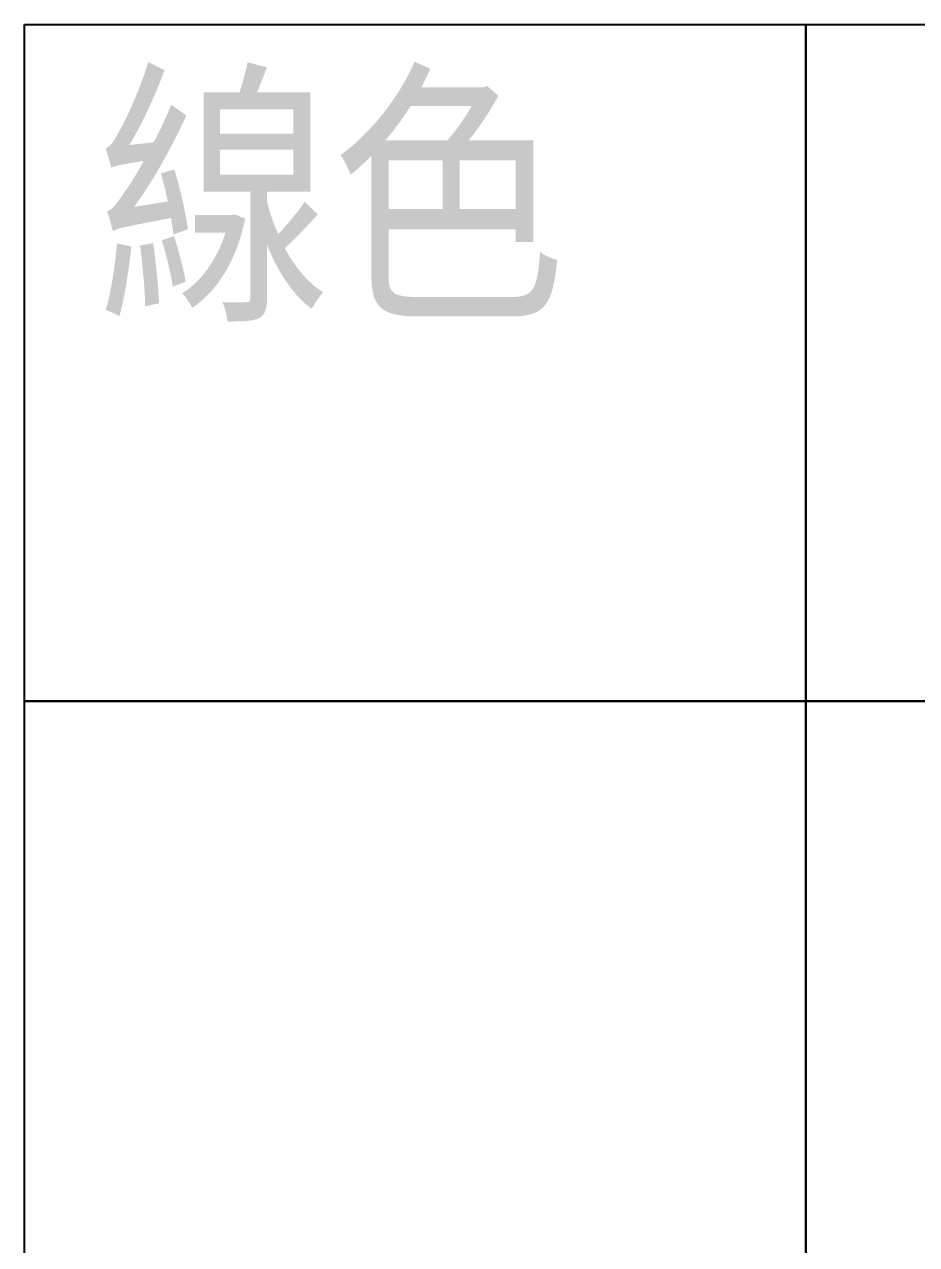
# Model space of a CAD drawing. Extents: x 926 to 1213, y 3 to 207.
# Drawn here: x 974 to 990.46, y 42.5 to 65 of the extents above; entities that cross this region are included whole.
import ezdxf

# ---------------------------------------------------------------- set-up
doc = ezdxf.new("R2010")
doc.units = 0
doc.layers.get('0').update_dxf_attribs({"linetype": 'CONTINUOUS'})

msp = doc.modelspace()

# ---------------------------------------------------------------- linework, layer by layer
for points in [[(974, 65), (988.414, 65), (988.414, 52.523), (974, 52.523)], [(988.414, 65), (1002.829, 65), (1002.829, 52.523), (988.414, 52.523)], [(974, 52.523), (988.414, 52.523), (988.414, 40.047), (974, 40.047)], [(988.414, 52.523), (1002.829, 52.523), (1002.829, 40.047), (988.414, 40.047)]]:
    msp.add_lwpolyline(points, close=True)

# ---------------------------------------------------------------- texts
at = {"insert": (975.347, 63.847), "char_height": 4.32, "width": 11.9395, "attachment_point": 1}
msp.add_mtext('{\\Fromanc,chineset|c136;線色}', dxfattribs=at)

doc.saveas('drawing.dxf')
